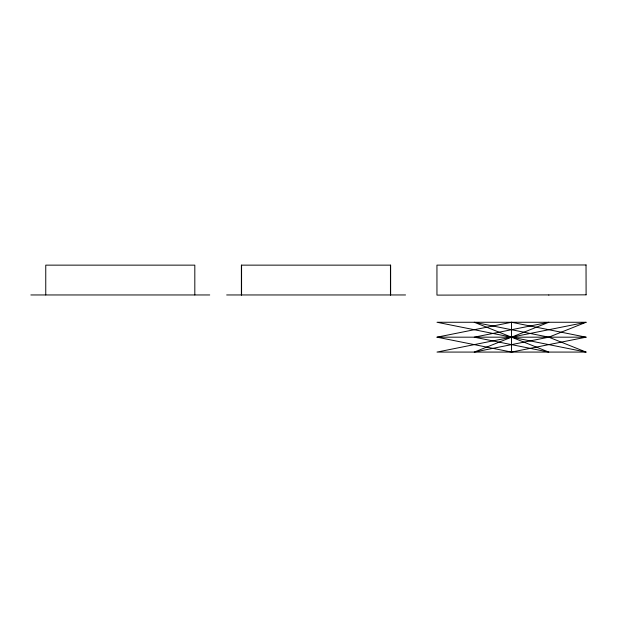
<?xml version="1.0" encoding="UTF-8"?>
<svg xmlns="http://www.w3.org/2000/svg" width="617" height="617" viewBox="0 0 617 617"><rect width="100%" height="100%" fill="white"/><g stroke="black" fill="none" stroke-linecap="round" stroke-linejoin="round"><path stroke-width="0.93" d="M586.104 264.971L436.944 265.125L436.959 295.111L586.081 294.849M586.104 294.818L586.027 264.971M548.845 295.111L548.744 295.057M586.065 322.267L548.798 337.175L474.272 352.076L548.798 322.267L474.272 337.175L548.798 352.076L474.272 322.267L548.798 337.175L586.065 352.076L437.006 352.076L586.065 322.267L437.006 322.267L586.065 352.076M437.006 337.175L511.539 322.267L586.065 337.175L511.539 352.076L437.006 337.175L586.065 337.175M30.85 294.957L209.726 294.957M226.67 294.957L405.546 294.957M511.539 322.267L511.539 352.076M390.638 294.957L390.638 265.14L241.378 265.14L241.378 294.957M390.445 265.14L390.445 294.957M241.579 265.14L241.579 294.957M194.818 294.957L194.818 265.14L45.758 265.14L45.758 294.957"/></g></svg>
